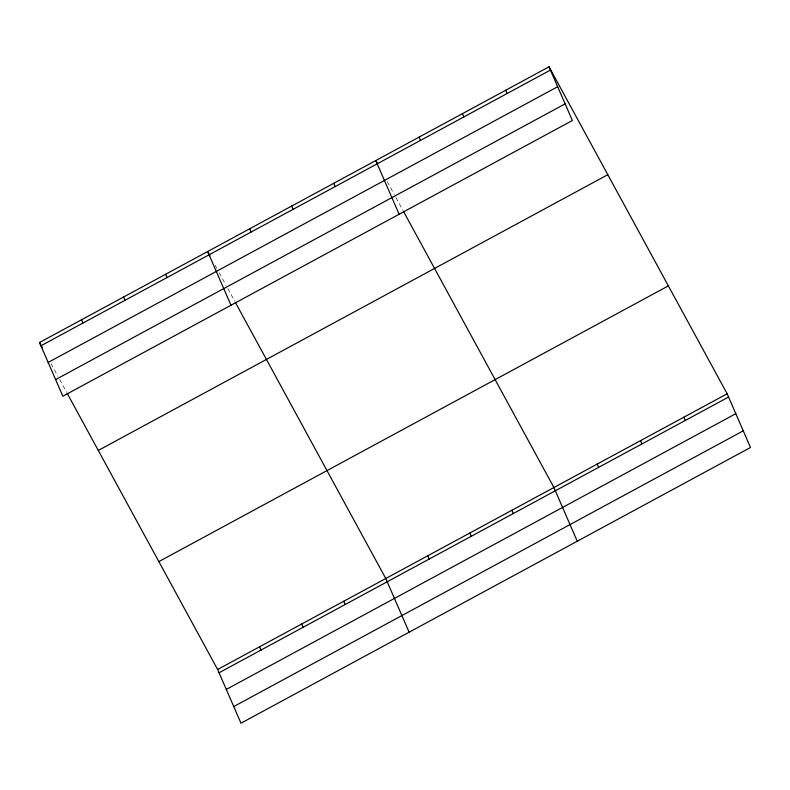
<?xml version="1.0" encoding="UTF-8"?>
<svg xmlns="http://www.w3.org/2000/svg" width="790" height="790" viewBox="0 0 790 790"><rect width="100%" height="100%" fill="white"/><g stroke="black" fill="none" stroke-linecap="round" stroke-linejoin="round"><path stroke-width="0.59" stroke-dasharray="3.95 2.96" d="M387.307 181.7L394.22 194.399M395.948 197.569L402.87 210.268M215.137 265.292L216.865 268.462M219.166 272.688L226.078 285.387M227.816 288.557L234.729 301.257M51.024 363.676L57.947 376.376M59.675 379.546L66.587 392.245"/><path stroke-width="1.19" d="M549.02 66.804L572.365 120.505L62.854 396.225L39.5 342.524L549.02 66.804L727.146 393.776L750.5 447.476L240.98 723.196L217.635 669.495L67.16 393.301M40.922 345.793L550.442 70.073M48.16 362.442L557.671 86.712M55.616 379.585L565.126 103.865M98.286 450.428L607.796 174.699M158.849 561.591L668.37 285.871M217.635 669.495L727.146 393.776M219.057 672.764L728.568 397.044M226.296 689.413L735.806 413.684M233.751 706.556L743.262 430.836M377.511 163.718L375.783 160.548L399.128 214.248M403.443 211.325L553.909 487.519L577.263 541.219M209.942 255.772L207.642 251.536L230.996 305.236M235.302 302.313L385.777 578.507L409.121 632.207M39.5 342.524L42.384 347.817M683.844 417.209L685.266 420.478M505.709 90.238L507.131 93.506M640.532 440.642L641.954 443.921M462.397 113.671L463.819 116.95M597.22 464.086L598.642 467.354M419.085 137.114L420.517 140.383M511.881 510.261L513.303 513.539M333.745 183.3L335.167 186.568M469.843 533.013L471.265 536.282M291.707 206.042L293.13 209.311M427.805 555.755L429.227 559.034M249.68 228.794L251.102 232.062M343.739 601.249L345.161 604.528M165.604 274.288L167.026 277.557M301.701 624.001L303.123 627.27M123.566 297.03L124.998 300.299M259.663 646.743L261.095 650.022M81.538 319.782L82.96 323.051"/></g></svg>
